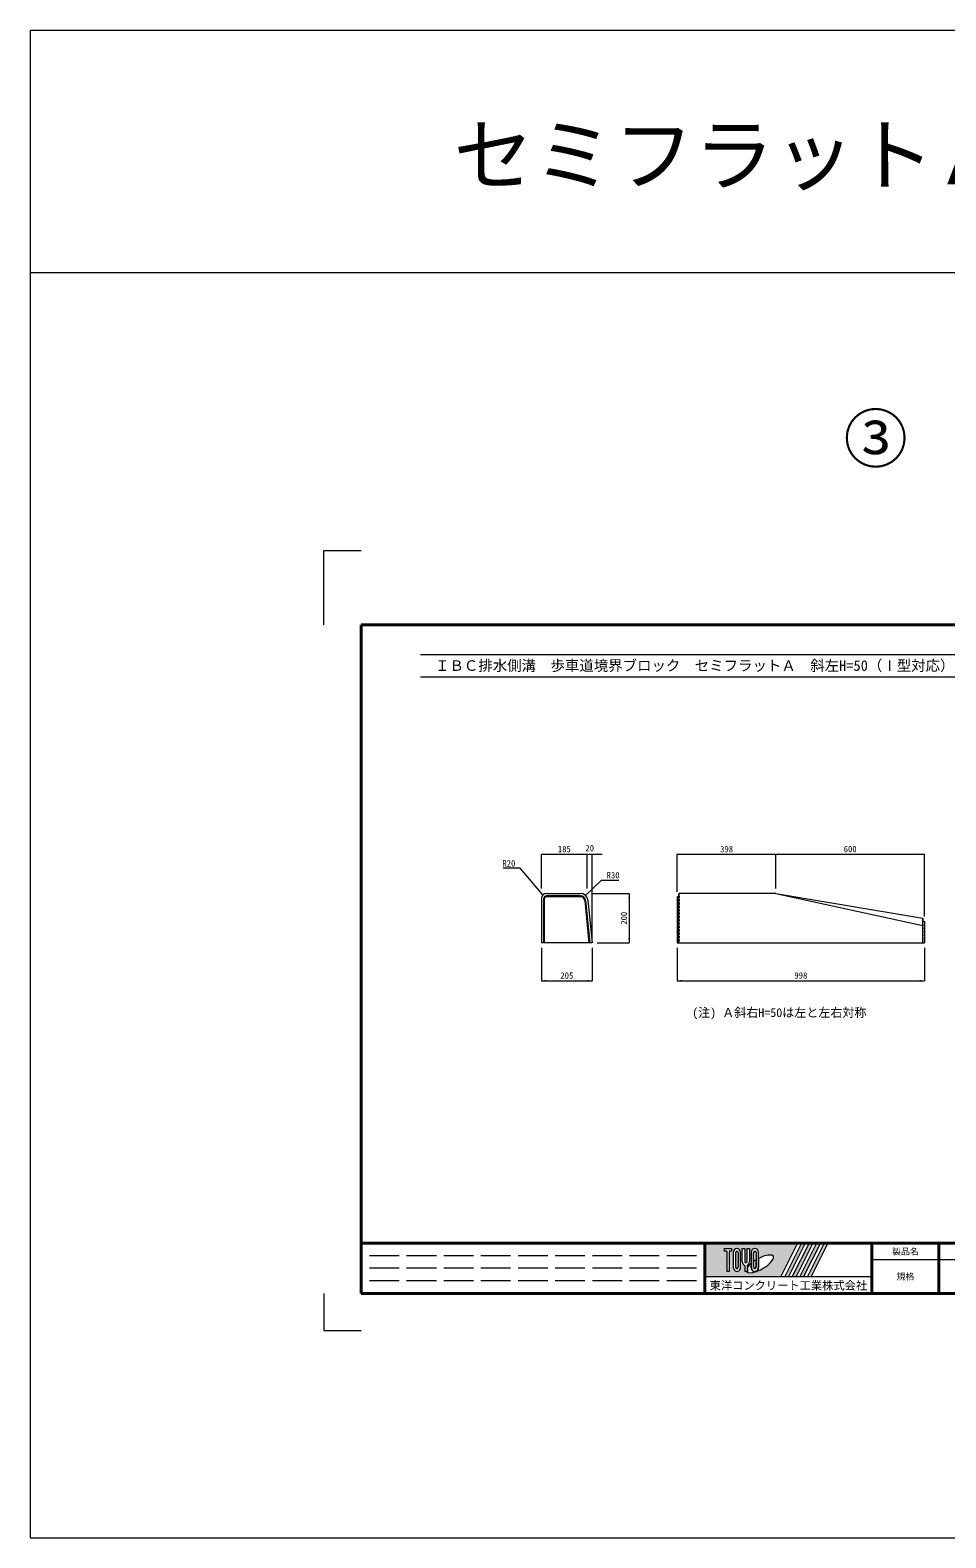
# Model space of a CAD drawing. Units: millimetres at full size. Extents: x 7544 to 21199, y -8549 to 6148.
# Drawn here: x 7544 to 11241, y -8549 to -2461 of the extents above; entities that cross this region are included whole.
import ezdxf
from ezdxf.enums import TextEntityAlignment as Align

# ---------------------------------------------------------------- set-up
doc = ezdxf.new("R2010")
doc.units = ezdxf.units.MM
doc.header["$LTSCALE"] = 20
doc.linetypes.add('DASHED', pattern=[7.5, 6, -1.5])
doc.linetypes.add('USER1', pattern=[0.675, 0.375, -0.3])
for name, color, linetype, lineweight in [('0_2', 7, 'Continuous', 20), ('Defpoints_3', 7, 'Continuous', 13), ('図枠', 7, 'Continuous', 5), ('寸法線', 7, 'Continuous', 9), ('引出線', 4, 'Continuous', 9), ('本体', 2, 'Continuous', 20), ('補助線', 8, 'Continuous', 13)]:
    doc.layers.add(name, color=color, linetype=linetype, lineweight=lineweight)
doc.styles.add('ＭＳ ゴシック', font='')
doc.styles.get('ＭＳ ゴシック').set_extended_font_data('MS Gothic')

# ---------------------------------------------------------------- blocks, each defined once
blk = doc.blocks.new('filled_arrow')
at = {"color": 0, "linetype": 'Continuous', "lineweight": -2}
blk.add_solid([(7.5, 1.25), (0, 0), (7.5, -1.25)], dxfattribs=at)

msp = doc.modelspace()

# ---------------------------------------------------------------- hatches: boundary and pattern name
at = {"layer": '図枠'}
h = msp.add_hatch(color=256, dxfattribs=at)
h.paths.add_polyline_path([(10268.15, -7358.97), (10268.15, -7493.97), (10575.48, -7493.97), (10642.98, -7358.97)])
edge = h.paths.add_edge_path(flags=16)
edge.add_ellipse((10490.52, -7442.56), major_axis=(54.55, 30.53), ratio=0.3471473, start_angle=-144.311216, end_angle=72.189903, ccw=False)
edge.add_ellipse((10470.32, -7455.74), major_axis=(0, 18.56), ratio=0.8463542, start_angle=-160.703457, end_angle=-90)
edge.add_line((10486.03, -7455.74), (10486.03, -7420.36))
edge = h.paths.add_edge_path(flags=16)
edge.add_ellipse((10470.32, -7397.2), major_axis=(0, 17.13), ratio=0.8463542, start_angle=-90, end_angle=90, ccw=False)
edge.add_line((10484.83, -7397.2), (10484.83, -7455.74))
edge.add_ellipse((10470.32, -7455.74), major_axis=(0, 17.13), ratio=0.8463542, start_angle=90, end_angle=-90, ccw=False)
edge.add_line((10455.82, -7455.74), (10455.82, -7397.2))
edge = h.paths.add_edge_path(flags=16)
edge.add_line((10475.16, -7397.2), (10475.16, -7455.74))
edge.add_ellipse((10470.32, -7455.74), major_axis=(0, 5.71), ratio=0.8463542, start_angle=90, end_angle=-90, ccw=False)
edge.add_line((10465.49, -7455.74), (10465.49, -7397.2))
edge.add_ellipse((10470.32, -7397.2), major_axis=(0, 5.71), ratio=0.8463542, start_angle=-90, end_angle=90, ccw=False)
edge = h.paths.add_edge_path(flags=16)
edge.add_line((10473.95, -7427.12), (10473.95, -7455.74))
edge.add_ellipse((10470.32, -7455.74), major_axis=(0, 4.28), ratio=0.8463541, start_angle=90, end_angle=-90, ccw=False)
edge.add_line((10466.7, -7455.74), (10466.7, -7431.81))
edge.add_ellipse((10490.52, -7442.56), major_axis=(54.55, 30.53), ratio=0.3471473, start_angle=107.791742, end_angle=126.471319, ccw=False)
edge = h.paths.add_edge_path(flags=16)
edge.add_ellipse((10434.07, -7432.54), major_axis=(0, 17.13), ratio=0.8463542, start_angle=-163.341166, end_angle=-90, ccw=False)
edge.add_line((10438.9, -7448.7), (10438.9, -7472.88))
edge.add_line((10438.9, -7472.88), (10429.24, -7472.88))
edge.add_line((10429.24, -7472.88), (10429.24, -7448.7))
edge.add_ellipse((10434.07, -7432.54), major_axis=(0, 17.13), ratio=0.8463542, start_angle=90, end_angle=163.341166, ccw=False)
edge.add_line((10419.57, -7432.54), (10419.57, -7380.07))
edge.add_line((10419.57, -7380.07), (10429.24, -7380.07))
edge.add_line((10429.24, -7380.07), (10429.24, -7432.54))
edge.add_ellipse((10434.07, -7432.54), major_axis=(0, 5.71), ratio=0.8463542, start_angle=90, end_angle=-90)
edge.add_line((10438.9, -7432.54), (10438.9, -7380.07))
edge.add_line((10438.9, -7380.07), (10448.57, -7380.07))
edge.add_line((10448.57, -7380.07), (10448.57, -7432.54))
edge = h.paths.add_edge_path(flags=16)
edge.add_line((10454.61, -7440.97), (10454.61, -7455.74))
edge.add_ellipse((10470.32, -7455.74), major_axis=(0, 18.56), ratio=0.8463542, start_angle=90, end_angle=-171.54427)
edge.add_ellipse((10490.52, -7442.56), major_axis=(54.55, 30.53), ratio=0.3471473, start_angle=-178.649536, end_angle=-148.292442, ccw=False)
edge.add_line((10436.82, -7474.31), (10440.11, -7474.31))
edge.add_line((10440.11, -7474.31), (10440.11, -7456.21))
edge.add_ellipse((10490.52, -7442.56), major_axis=(54.55, 30.53), ratio=0.3471473, start_angle=148.219121, end_angle=165.908122, ccw=False)
edge = h.paths.add_edge_path(flags=16)
edge.add_ellipse((10397.81, -7397.2), major_axis=(0, 17.13), ratio=0.8463542, start_angle=-90, end_angle=90, ccw=False)
edge.add_line((10412.32, -7397.2), (10412.32, -7455.74))
edge.add_ellipse((10397.81, -7455.74), major_axis=(0, 17.13), ratio=0.8463542, start_angle=90, end_angle=-90, ccw=False)
edge.add_line((10383.31, -7455.74), (10383.31, -7397.2))
edge = h.paths.add_edge_path(flags=16)
edge.add_line((10402.65, -7397.2), (10402.65, -7455.74))
edge.add_ellipse((10397.81, -7455.74), major_axis=(0, 5.71), ratio=0.8463542, start_angle=90, end_angle=-90, ccw=False)
edge.add_line((10392.98, -7455.74), (10392.98, -7397.2))
edge.add_ellipse((10397.81, -7397.2), major_axis=(0, 5.71), ratio=0.8463542, start_angle=-90, end_angle=90, ccw=False)
h.paths.add_polyline_path([(10376.06, -7380.07), (10376.06, -7391.49), (10366.39, -7391.49), (10366.39, -7472.88), (10356.73, -7472.88), (10356.73, -7391.49), (10347.06, -7391.49), (10347.06, -7380.07)], flags=16)
for points in [[(10590.8, -7493.97), (10606.11, -7493.97), (10673.61, -7358.97), (10658.3, -7358.97)], [(10704.24, -7358.97), (10688.92, -7358.97), (10621.42, -7493.97), (10636.74, -7493.97)], [(10734.87, -7358.97), (10719.55, -7358.97), (10652.05, -7493.97), (10667.37, -7493.97)], [(10765.49, -7358.97), (10750.18, -7358.97), (10682.68, -7493.97), (10697.99, -7493.97)]]:
    msp.add_hatch(color=256, dxfattribs=at).paths.add_polyline_path(points)

# ---------------------------------------------------------------- linework, layer by layer
at = {"layer": 'Defpoints_3'}
for p, q in [((8730.65, -4561.47), (8880.65, -4561.47)), ((8730.65, -4861.47), (8730.65, -4561.47)), ((8730.65, -7561.47), (8730.65, -7711.47)), ((8730.65, -7711.47), (8880.65, -7711.47))]:
    msp.add_line(p, q, dxfattribs=at)
at = {"layer": '図枠', "color": 1, "lineweight": 20}
for p, q in [((7544.46, -2460.56), (7544.46, -8548.8)), ((7544.46, -2460.56), (14371.83, -2460.56)), ((7544.46, -3438.53), (14371.83, -3438.53)), ((7544.46, -8548.8), (14371.83, -8548.8))]:
    msp.add_line(p, q, dxfattribs=at)
at = {"layer": '図枠', "lineweight": 40}
for p, q in [((8880.65, -7561.47), (8880.65, -4861.47)), ((8880.65, -4861.47), (13035.65, -4861.47)), ((8880.65, -7358.97), (13035.65, -7358.97)), ((10268.15, -7561.47), (10268.15, -7358.97)), ((10943.15, -7561.47), (10943.15, -7358.97)), ((11213.15, -7561.47), (11213.15, -7358.97)), ((8880.65, -7561.47), (13035.65, -7561.47))]:
    msp.add_line(p, q, dxfattribs=at)
at = {"layer": '図枠', "lineweight": 13}
for p, q in [((9120.65, -4981.47), (12795.65, -4981.47)), ((9120.65, -5071.47), (12795.65, -5071.47)), ((13035.65, -7426.47), (10943.15, -7426.47))]:
    msp.add_line(p, q, dxfattribs=at)
at = {"layer": '図枠'}
for p, q in [((10268.15, -7358.97), (10642.98, -7358.97)), ((10642.98, -7358.97), (10575.48, -7493.97)), ((10658.3, -7358.97), (10590.8, -7493.97)), ((10673.61, -7358.97), (10606.11, -7493.97)), ((10688.92, -7358.97), (10621.42, -7493.97)), ((10704.24, -7358.97), (10636.74, -7493.97)), ((10719.55, -7358.97), (10652.05, -7493.97)), ((10658.3, -7358.97), (10673.61, -7358.97)), ((10734.87, -7358.97), (10667.37, -7493.97)), ((10750.18, -7358.97), (10682.68, -7493.97)), ((10688.92, -7358.97), (10704.24, -7358.97)), ((10765.49, -7358.97), (10697.99, -7493.97)), ((10719.55, -7358.97), (10734.87, -7358.97)), ((10750.18, -7358.97), (10765.49, -7358.97)), ((10347.06, -7380.07), (10347.06, -7391.49)), ((10347.06, -7380.07), (10376.06, -7380.07)), ((10356.73, -7391.49), (10347.06, -7391.49)), ((10356.73, -7391.49), (10356.73, -7472.88)), ((10366.39, -7391.49), (10366.39, -7472.88)), ((10376.06, -7391.49), (10366.39, -7391.49)), ((10376.06, -7380.07), (10376.06, -7391.49)), ((10383.31, -7397.2), (10383.31, -7455.74)), ((10392.98, -7455.74), (10392.98, -7397.2)), ((10402.65, -7397.2), (10402.65, -7455.74)), ((10412.32, -7455.74), (10412.32, -7397.2)), ((10419.57, -7380.07), (10429.24, -7380.07)), ((10419.57, -7432.54), (10419.57, -7380.07)), ((10429.24, -7380.07), (10429.24, -7432.54)), ((10438.9, -7380.07), (10448.57, -7380.07)), ((10438.9, -7432.54), (10438.9, -7380.07)), ((10448.57, -7380.07), (10448.57, -7432.54)), ((10455.82, -7397.2), (10455.82, -7455.74)), ((10465.49, -7455.74), (10465.49, -7397.2)), ((10473.95, -7427.12), (10473.95, -7455.74)), ((10475.16, -7397.2), (10475.16, -7455.74)), ((10484.83, -7455.74), (10484.83, -7397.2)), ((10486.03, -7455.74), (10486.03, -7420.36)), ((10366.39, -7472.88), (10356.73, -7472.88)), ((10429.24, -7448.7), (10429.24, -7472.88)), ((10438.9, -7472.88), (10429.24, -7472.88)), ((10436.82, -7474.31), (10440.11, -7474.31)), ((10438.9, -7448.7), (10438.9, -7472.88)), ((10440.11, -7456.21), (10440.11, -7474.31)), ((10454.61, -7440.97), (10454.61, -7455.74)), ((10466.7, -7455.74), (10466.7, -7431.81)), ((10268.15, -7493.97), (10575.48, -7493.97)), ((10590.8, -7493.97), (10606.11, -7493.97)), ((10621.42, -7493.97), (10636.74, -7493.97)), ((10652.05, -7493.97), (10667.37, -7493.97)), ((10682.68, -7493.97), (10697.99, -7493.97))]:
    msp.add_line(p, q, dxfattribs=at)
at = {"layer": '図枠', "linetype": 'DASHED', "lineweight": 9}
for p, q in [((10234.4, -7409.6), (8914.4, -7409.6)), ((10234.4, -7460.22), (8914.4, -7460.22)), ((10234.4, -7510.85), (8914.4, -7510.85))]:
    msp.add_line(p, q, dxfattribs=at)
at = {"layer": '図枠'}
for centre, major_axis, ratio, start_param, end_param in [((10397.81, -7397.2), (0, 17.13), 0.846354, 4.712389, 7.8539816), ((10397.81, -7397.2), (0, 5.71), 0.846354, 4.712389, 7.8539816), ((10470.32, -7397.2), (0, 17.13), 0.846354, 4.712389, 7.8539816), ((10470.32, -7397.2), (0, 5.71), 0.846354, 4.712389, 7.8539816), ((10490.52, -7442.56), (54.55, 30.53), 0.347147, 1.6817405, 1.8219833), ((10490.52, -7442.56), (54.55, 30.53), 0.347147, 4.2621853, 7.7429163), ((10397.81, -7455.74), (0, 17.13), 0.846354, 1.5707963, 4.712389), ((10397.81, -7455.74), (0, 5.71), 0.846354, 1.5707963, 4.712389), ((10434.07, -7432.54), (0, 17.13), 0.846354, 1.5707963, 2.8017557), ((10434.07, -7432.54), (0, 5.71), 0.846354, 1.5707963, 4.712389), ((10490.52, -7442.56), (54.55, 30.53), 0.347147, 3.2093975, 4.2004451), ((10434.07, -7432.54), (0, 17.13), 0.846354, 3.4814296, 4.712389), ((10490.52, -7442.56), (54.55, 30.53), 0.347147, 2.0815197, 2.5155126), ((10470.32, -7455.74), (0, 18.56), 0.846354, 1.5707963, 3.3154679), ((10470.32, -7455.74), (0, 17.13), 0.846354, 1.5707963, 4.712389), ((10470.32, -7455.74), (0, 5.71), 0.846354, 1.5707963, 4.712389), ((10470.32, -7455.74), (0, 4.28), 0.846354, 1.5707963, 4.712389), ((10470.32, -7455.74), (0, 18.56), 0.846354, 3.5338438, 4.712389)]:
    msp.add_ellipse(centre, major_axis=major_axis, ratio=ratio, start_param=start_param, end_param=end_param, dxfattribs=at)
at = {"layer": '寸法線'}
for p, q in [((9608.66, -5788.45), (9793.66, -5788.45)), ((9608.66, -5926.7), (9608.66, -5788.45)), ((9753.66, -5788.45), (9853.66, -5788.45)), ((9793.66, -5926.7), (9793.66, -5788.45)), ((9793.66, -5926.7), (9793.66, -5788.45)), ((9813.66, -6126.71), (9813.66, -5788.45)), ((10157.12, -5788.45), (10555.12, -5788.45)), ((10157.12, -5939.7), (10157.12, -5788.45)), ((10555.12, -5926.7), (10555.12, -5788.45)), ((10555.12, -5788.45), (11155.12, -5788.45)), ((10555.12, -5926.7), (10555.12, -5788.45)), ((11155.12, -6039.7), (11155.12, -5788.45)), ((9813.66, -5946.7), (9962.49, -5946.7)), ((9962.49, -5946.7), (9962.49, -6146.71)), ((9833.66, -6146.71), (9962.49, -6146.71)), ((9608.66, -6166.71), (9608.66, -6298.91)), ((9813.66, -6166.71), (9813.66, -6298.91)), ((10157.12, -6166.71), (10157.12, -6298.91)), ((11155.12, -6166.71), (11155.12, -6298.91)), ((9608.66, -6298.91), (9813.66, -6298.91)), ((10157.12, -6298.91), (11155.12, -6298.91))]:
    msp.add_line(p, q, dxfattribs=at)
at = {"layer": '引出線'}
for points in [[(9614.52, -5952.56), (9523.3, -5844.61), (9453.68, -5844.61)], [(9786.64, -5954.46), (9851.79, -5892.65), (9921.41, -5892.65)]]:
    msp.add_lwpolyline(points, dxfattribs=at)
at = {"layer": '本体'}
for p, q in [((9628.66, -5946.7), (9766.51, -5946.7)), ((10163.07, -5957.15), (10157.12, -5959.7)), ((10157.12, -5959.7), (10157.12, -6146.71)), ((10555.12, -5946.7), (10163.12, -5946.7)), ((10163.12, -5957.15), (10163.12, -5946.7)), ((10555.12, -5946.7), (11149.12, -6046.7)), ((9608.66, -5966.7), (9608.66, -6146.71)), ((9796.36, -5973.72), (9813.66, -6146.71)), ((11149.12, -6057.13), (11149.12, -6046.7)), ((11149.16, -6057.15), (11155.12, -6059.7)), ((11155.12, -6059.7), (11155.12, -6146.71)), ((9813.66, -6146.71), (9608.66, -6146.71)), ((10157.12, -6146.71), (11155.12, -6146.71))]:
    msp.add_line(p, q, dxfattribs=at)
at = {"layer": '本体', "color": 4, "lineweight": 5}
for p, q in [((9766.51, -5956.7), (9628.66, -5956.7)), ((9766.51, -5959.7), (9628.66, -5959.7)), ((9618.66, -6146.71), (9618.66, -5966.7)), ((9621.66, -6146.71), (9621.66, -5966.7)), ((9783.42, -5975.01), (9800.59, -6146.71)), ((9786.41, -5974.71), (9803.61, -6146.71))]:
    msp.add_line(p, q, dxfattribs=at)
at = {"layer": '本体', "color": 7, "linetype": 'USER1', "lineweight": 5}
for p, q in [((10164.12, -5956.7), (10163.07, -5957.15)), ((10163.12, -5946.7), (10164.12, -5956.7)), ((10164.12, -5956.7), (10164.12, -6146.71)), ((11149.12, -6046.7), (11148.12, -6056.7)), ((11148.12, -6056.7), (11148.12, -6146.71)), ((11148.12, -6056.7), (11149.16, -6057.15))]:
    msp.add_line(p, q, dxfattribs=at)
at = {"layer": '本体', "lineweight": 5}
for p, q in [((10163.12, -6146.71), (10163.12, -5957.15)), ((11149.12, -6146.71), (11149.12, -6057.13))]:
    msp.add_line(p, q, dxfattribs=at)
at = {"layer": '本体', "lineweight": 9}
msp.add_line((10555.12, -5946.7), (11149.12, -6076.7), dxfattribs=at)
at = {"layer": '本体'}
for centre, radius, start, end in [((9628.66, -5966.7), 20, 90, 180), ((9766.51, -5976.7), 30, 5.70992, 90)]:
    msp.add_arc(centre, radius, start, end, dxfattribs=at)
at = {"layer": '本体', "color": 4, "lineweight": 5}
for centre, radius, start, end in [((9628.66, -5966.7), 10, 90, 180), ((9628.66, -5966.7), 7, 90, 180), ((9766.51, -5976.7), 20, 5.71123, 90), ((9766.51, -5976.7), 17, 5.71123, 90)]:
    msp.add_arc(centre, radius, start, end, dxfattribs=at)
at = {"layer": '補助線'}
msp.add_line((10268.15, -7493.97), (10943.15, -7493.97), dxfattribs=at)

# ---------------------------------------------------------------- block references
at = {"layer": '寸法線', "xscale": 2.67, "yscale": 2.67}
for p in [(9608.66, -5788.45), (9813.66, -5788.45), (10157.12, -5788.45), (10555.12, -5788.45), (9608.66, -6298.91), (10157.12, -6298.91)]:
    msp.add_blockref('filled_arrow', p, dxfattribs=at)
for p, rotation in [((9793.66, -5788.45), 180), ((9793.66, -5788.45), 180), ((10555.12, -5788.45), 180), ((11155.12, -5788.45), 180), ((9962.49, -5946.7), 270), ((9962.49, -6146.71), 90), ((9813.66, -6298.91), 180), ((11155.12, -6298.91), 180)]:
    msp.add_blockref('filled_arrow', p, dxfattribs=dict(at, rotation=rotation))
at = {"layer": '引出線', "xscale": 0.2, "yscale": 0.2}
for p, rotation in [((9614.52, -5952.56), 130.2), ((9786.64, -5954.46), 43.5)]:
    msp.add_blockref('filled_arrow', p, dxfattribs=dict(at, rotation=rotation))

# ---------------------------------------------------------------- texts
at = {"layer": '0_2', "style": 'ＭＳ ゴシック'}
msp.add_text('セミフラットＡ斜 H=50', height=237.4, dxfattribs=at).set_placement((10952.32, -3154.39), align=Align.BOTTOM_CENTER)
at = {"layer": '0_2', "color": 1, "style": 'ＭＳ ゴシック'}
msp.add_text('③', height=189.9, dxfattribs=at).set_placement((10958.15, -4262.21), align=Align.BOTTOM_CENTER)
at = {"layer": '0_2', "style": 'ＭＳ ゴシック'}
msp.add_text('(注) Ａ斜右H=50は左と左右対称', height=35.6, dxfattribs=at).set_placement((10217.22, -6456.24), align=Align.BOTTOM_LEFT)
at = {"layer": '図枠', "style": 'ＭＳ ゴシック'}
msp.add_text('\u3000ＩＢＣ排水側溝\u3000歩車道境界ブロック\u3000セミフラットＡ\u3000斜左H=50（Ⅰ型対応）', height=42.72, dxfattribs=at).set_placement((9120.65, -5026.47), align=Align.MIDDLE_LEFT)
for s, height, p in [('製品名', 25.63, (11078.15, -7392.72)), ('規格', 25.63, (11078.15, -7493.97)), ('東洋コンクリート工業株式会社', 33.32, (10605.65, -7529.83))]:
    msp.add_text(s, height=height, dxfattribs=at).set_placement(p, align=Align.MIDDLE_CENTER)
at = {"layer": '寸法線', "style": 'ＭＳ ゴシック'}
for s, p in [('185', (9701.16, -5767.45)), ('20', (9803.66, -5763.7)), ('398', (10356.12, -5767.45)), ('600', (10855.12, -5767.45)), ('205', (9711.16, -6277.91)), ('998', (10656.12, -6277.91))]:
    msp.add_text(s, height=25.63, dxfattribs=at).set_placement(p, align=Align.MIDDLE_CENTER)
msp.add_text('200', height=25.63, rotation=90, dxfattribs=at).set_placement((9941.49, -6046.71), align=Align.MIDDLE_CENTER)
at = {"layer": '引出線', "style": 'ＭＳ ゴシック'}
msp.add_text('R20', height=25.63, dxfattribs=at).set_placement((9503.3, -5812.21), align=Align.TOP_RIGHT)
msp.add_text('R30', height=25.63, dxfattribs=at).set_placement((9871.79, -5860.25), align=Align.TOP_LEFT)

doc.saveas('drawing.dxf')
